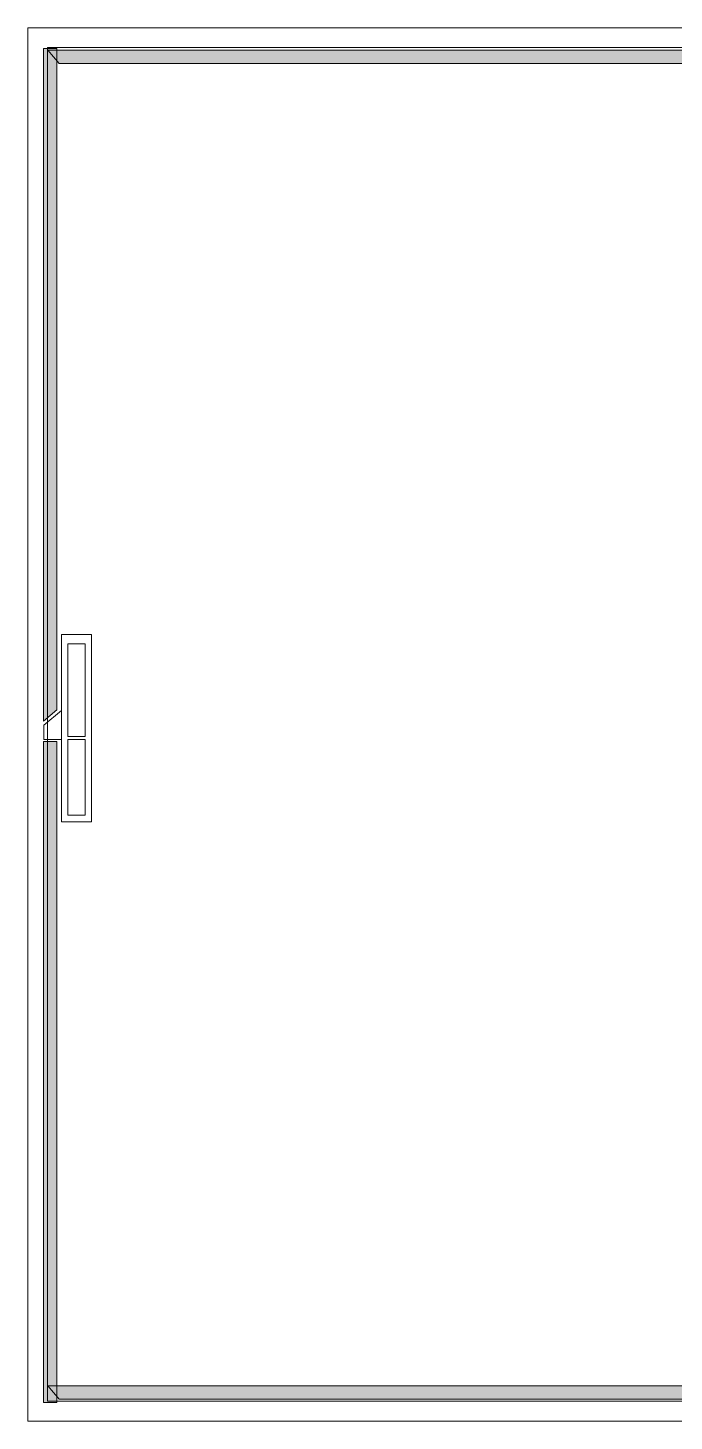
# Model space of a CAD drawing. Header units: inches. Extents: x 18739 to 22272, y 3658 to 7913.
# Drawn here: x 20498.8 to 20635.8, y 6766.6 to 7061.9 of the extents above; entities that cross this region are included whole.
import ezdxf

# ---------------------------------------------------------------- set-up
doc = ezdxf.new("R2010")
doc.units = ezdxf.units.IN
doc.header["$MEASUREMENT"] = 0
doc.layers.add('ENCLOSRURE', color=7, linetype='Continuous', lineweight=20)

msp = doc.modelspace()

# ---------------------------------------------------------------- hatches: boundary and pattern name
at = {"layer": 'ENCLOSRURE'}
h = msp.add_hatch(color=8, dxfattribs=at)
h.dxf.hatch_style = 1
h.paths.add_polyline_path([(20504.92518, 6917.42623), (20504.92518, 7057.59872), (20502.08091, 7057.59872), (20502.08091, 6915.02507)])
h = msp.add_hatch(color=8, dxfattribs=at)
h.dxf.hatch_style = 1
h.paths.add_polyline_path([(20505.39126, 7054.40859), (20658.87877, 7054.40859), (20658.87877, 7057.25287), (20502.99011, 7057.25287)])
h = msp.add_hatch(color=8, dxfattribs=at)
h.dxf.hatch_style = 1
h.paths.add_polyline_path([(20504.92518, 6770.58625), (20504.92518, 6910.67896), (20502.08091, 6910.67896), (20502.08091, 6770.58639)])
h = msp.add_hatch(color=8, dxfattribs=at)
h.dxf.hatch_style = 1
h.paths.add_polyline_path([(20505.39126, 6771.24092), (20658.87877, 6771.24092), (20658.87877, 6774.08519), (20502.99011, 6774.08519)])

# ---------------------------------------------------------------- linework, layer by layer
for points in [[(20498.78298, 7061.94815), (20663.38397, 7061.94815), (20663.38397, 6766.61951), (20498.78298, 6766.61951)], [(20502.95198, 7057.77915), (20659.21498, 7057.77915), (20659.21498, 6770.84378), (20502.95198, 6770.84378)]]:
    msp.add_lwpolyline(points, close=True, dxfattribs=at)
at = {"layer": 'ENCLOSRURE', "color": 8}
for points in [[(20502.08091, 6915.02507), (20502.08091, 7057.59872), (20504.92518, 7057.59872), (20504.92518, 6917.42623)], [(20502.99011, 7057.25287), (20658.87877, 7057.25287), (20658.87877, 7054.40859), (20505.39126, 7054.40859)], [(20505.91403, 6933.33651), (20512.24412, 6933.33651), (20512.24412, 6893.63712), (20505.91403, 6893.63712)], [(20507.27275, 6931.35541), (20510.91079, 6931.35541), (20510.91079, 6911.75234), (20507.27275, 6911.75234)], [(20505.89152, 6917.26138), (20502.18781, 6914.17735), (20502.18781, 6911.09332), (20505.89152, 6911.09332)], [(20507.27275, 6911.09582), (20510.91079, 6911.09582), (20510.91079, 6895.09047), (20507.27275, 6895.09047)], [(20502.08091, 6770.58639), (20502.08091, 6910.67896), (20504.92518, 6910.67896), (20504.92518, 6770.58625)], [(20502.99011, 6774.08519), (20658.87877, 6774.08519), (20658.87877, 6771.24092), (20505.39126, 6771.24092)]]:
    msp.add_lwpolyline(points, close=True, dxfattribs=at)

doc.saveas('drawing.dxf')
